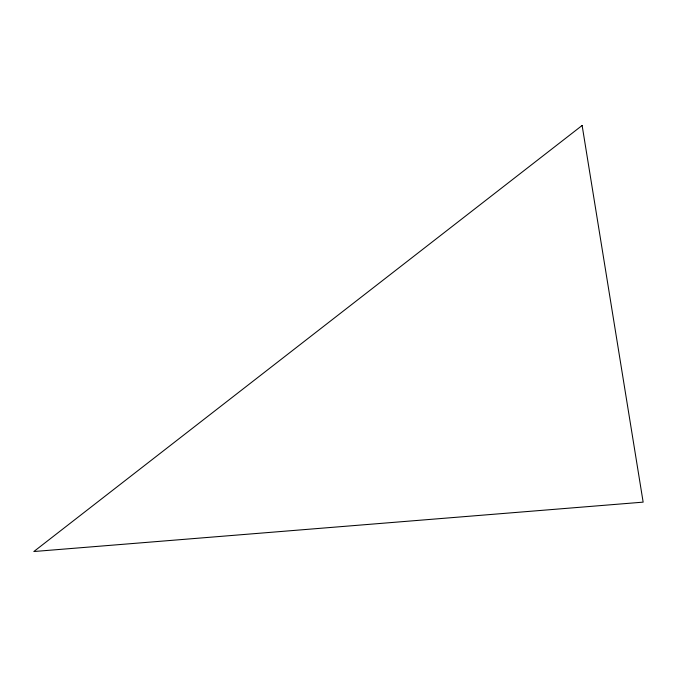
<?xml version="1.0" encoding="UTF-8"?>
<svg xmlns="http://www.w3.org/2000/svg" width="677" height="677" viewBox="0 0 677 677"><rect width="100%" height="100%" fill="white"/><g stroke="black" fill="none" stroke-linecap="round" stroke-linejoin="round"><path stroke-width="1.02" d="M582.127 125.473L33.85 551.527L643.15 502.139L582.127 125.473"/></g></svg>
